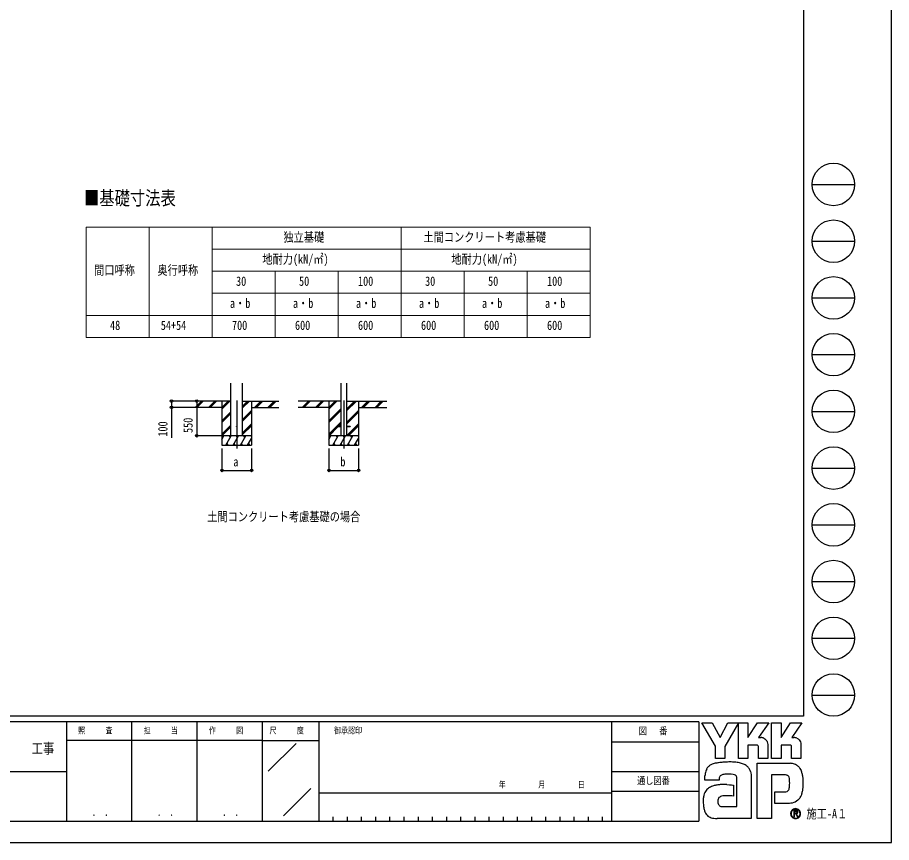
# Model space of a CAD drawing. Units: millimetres, scale not verified. Extents: x -18922 to 18922, y -13365 to 13365.
# Drawn here: x 5051 to 18922, y -13365 to -276 of the extents above; entities that cross this region are included whole.
import ezdxf
from ezdxf.enums import TextEntityAlignment as Align

# ---------------------------------------------------------------- set-up
doc = ezdxf.new("R2010")
doc.units = ezdxf.units.MM
doc.header["$LTSCALE"] = 70
doc.layers.add('0-1_TABLE1', color=7, linetype='Continuous', lineweight=18)
for name, color, linetype in [('0-2_USER1', 3, 'Continuous'), ('0-3_YKK_12', 2, 'Continuous'), ('0-4_YKK_13', 4, 'Continuous'), ('0-5_YKK_A1', 4, 'Continuous'), ('0-6_YKK_D', 6, 'Continuous'), ('0-7_YKK_ZWAK', 7, 'Continuous')]:
    doc.layers.add(name, color=color, linetype=linetype)
doc.styles.add('ＭＳ ゴシック', font='')
doc.styles.get('ＭＳ ゴシック').set_extended_font_data('MS Gothic')

msp = doc.modelspace()

# ---------------------------------------------------------------- linework, layer by layer
at = {"layer": '0-1_TABLE1'}
for p, q in [((6138.46, -3601.66), (14138.46, -3601.66)), ((6138.46, -3601.66), (6138.46, -5351.66)), ((7138.46, -3601.66), (7138.46, -5351.66)), ((8138.46, -3601.66), (8138.46, -5351.66)), ((11138.46, -3601.66), (11138.46, -5351.66)), ((8138.46, -3951.66), (14138.46, -3951.66)), ((8138.46, -4301.66), (14138.46, -4301.66)), ((9138.46, -4301.66), (9138.46, -5351.66)), ((10138.46, -4301.66), (10138.46, -5351.66)), ((12138.46, -4301.66), (12138.46, -5351.66)), ((13138.46, -4301.66), (13138.46, -5351.66)), ((8138.46, -4651.66), (14138.46, -4651.66)), ((6138.46, -5001.66), (14138.46, -5001.66)), ((6138.46, -5351.66), (14138.46, -5351.66))]:
    msp.add_line(p, q, dxfattribs=at)
msp.add_lwpolyline([(14138.46, -3601.66), (14138.46, -4301.66), (14138.46, -5351.66)], dxfattribs=at)
at = {"layer": '0-3_YKK_12'}
for p, q in [((8530.44, -6353.29), (8530.44, -7112.5)), ((10228.89, -6353.29), (10228.89, -7112.5))]:
    msp.add_line(p, q, dxfattribs=at)
at = {"layer": '0-4_YKK_13'}
for p, q in [((10128.89, -6758), (10128.89, -6767)), ((10128.89, -6758), (10183.69, -6758)), ((10128.89, -6767), (10183.69, -6767)), ((10274.09, -6758), (10328.89, -6758)), ((10274.09, -6767), (10328.89, -6767)), ((10328.89, -6758), (10328.89, -6767))]:
    msp.add_line(p, q, dxfattribs=at)
msp.add_circle((8530.44, -6762.5), 5, dxfattribs=at)
at = {"layer": '0-5_YKK_A1'}
for p, q in [((8436.69, -6912.5), (8436.69, -6077.15)), ((8624.19, -6912.5), (8624.19, -6077.15)), ((10183.69, -6077.15), (10183.69, -6912.5)), ((10274.09, -6077.15), (10274.09, -6912.5)), ((8436.69, -6362.5), (7804.48, -6362.5)), ((7871.17, -6461.1), (7969.77, -6362.5)), ((7883.91, -6462.5), (7983.91, -6362.5)), ((7898.05, -6462.5), (7998.05, -6362.5)), ((8083.3, -6461.1), (8181.9, -6362.5)), ((8096.04, -6462.5), (8196.04, -6362.5)), ((8110.18, -6462.5), (8210.19, -6362.5)), ((8295.44, -6362.5), (8295.44, -7062.5)), ((8295.44, -6489.38), (8422.32, -6362.5)), ((8295.44, -6475.24), (8408.17, -6362.5)), ((8295.44, -6461.1), (8394.03, -6362.5)), ((8624.19, -6469), (8730.69, -6362.5)), ((8624.19, -6454.86), (8716.54, -6362.5)), ((8624.19, -6440.71), (8702.4, -6362.5)), ((8624.19, -6362.5), (9196.05, -6362.5)), ((8765.44, -6362.5), (8765.44, -7062.5)), ((8814.53, -6462.5), (8914.53, -6362.5)), ((8828.67, -6462.5), (8928.67, -6362.5)), ((8842.82, -6462.5), (8942.82, -6362.5)), ((9026.66, -6462.5), (9126.67, -6362.5)), ((9040.81, -6462.5), (9140.81, -6362.5)), ((9054.95, -6462.5), (9154.95, -6362.5)), ((10183.69, -6362.5), (9502.94, -6362.5)), ((9569.63, -6461.1), (9668.23, -6362.5)), ((9582.37, -6462.5), (9682.37, -6362.5)), ((9596.51, -6462.5), (9696.51, -6362.5)), ((9781.76, -6461.1), (9880.36, -6362.5)), ((9794.5, -6462.5), (9894.5, -6362.5)), ((9808.64, -6462.5), (9908.64, -6362.5)), ((9993.89, -6362.5), (9993.89, -7062.5)), ((9993.89, -6489.38), (10120.78, -6362.5)), ((9993.89, -6475.24), (10106.63, -6362.5)), ((9993.89, -6461.1), (10092.49, -6362.5)), ((10274.09, -6517.55), (10429.14, -6362.5)), ((10274.09, -6503.41), (10415, -6362.5)), ((10274.09, -6489.26), (10400.86, -6362.5)), ((10274.09, -6362.5), (10912.1, -6362.5)), ((10463.89, -6362.5), (10463.89, -7062.5)), ((10512.99, -6462.5), (10612.99, -6362.5)), ((10527.13, -6462.5), (10627.13, -6362.5)), ((10541.28, -6462.5), (10641.28, -6362.5)), ((10725.12, -6462.5), (10825.12, -6362.5)), ((10739.27, -6462.5), (10839.27, -6362.5)), ((10753.41, -6462.5), (10853.41, -6362.5)), ((8295.44, -6462.5), (7804.48, -6462.5)), ((8624.19, -6652.84), (8765.44, -6511.6)), ((8765.44, -6462.5), (9196.05, -6462.5)), ((9993.89, -6462.5), (9502.94, -6462.5)), ((9993.89, -6673.23), (10183.69, -6483.43)), ((9993.89, -6687.37), (10183.69, -6497.57)), ((9993.89, -6701.51), (10183.69, -6511.71)), ((10274.09, -6701.39), (10463.89, -6511.6)), ((10463.89, -6462.5), (10912.1, -6462.5)), ((8295.44, -6673.23), (8436.69, -6531.98)), ((8295.44, -6687.37), (8436.69, -6546.12)), ((8295.44, -6701.51), (8436.69, -6560.26)), ((8624.19, -6666.99), (8765.44, -6525.74)), ((8624.19, -6681.13), (8765.44, -6539.88)), ((10274.09, -6715.54), (10463.89, -6525.74)), ((10274.09, -6729.68), (10463.89, -6539.88)), ((8295.44, -6885.36), (8436.69, -6744.11)), ((8295.44, -6899.5), (8436.69, -6758.25)), ((8296.58, -6912.5), (8436.69, -6772.39)), ((8624.19, -6864.97), (8765.44, -6723.73)), ((8624.19, -6879.12), (8765.44, -6737.87)), ((8624.19, -6893.26), (8765.44, -6752.01)), ((9993.89, -6885.36), (10183.69, -6695.56)), ((9993.89, -6899.5), (10128.89, -6764.5)), ((9995.04, -6912.5), (10140.54, -6767)), ((10135.4, -6758), (10183.69, -6709.7)), ((10149.54, -6758), (10183.69, -6723.84)), ((10275.12, -6912.5), (10463.89, -6723.73)), ((10289.26, -6912.5), (10463.89, -6737.87)), ((10303.4, -6912.5), (10463.89, -6752.01)), ((8765.44, -6912.5), (8295.44, -6912.5)), ((8295.44, -6968.67), (8327.86, -6912.5)), ((8312.86, -6938.48), (8297.86, -6912.5)), ((8356.73, -7062.5), (8443.33, -6912.5)), ((8428.33, -6938.48), (8413.33, -6912.5)), ((8472.2, -7062.5), (8558.8, -6912.5)), ((8543.8, -6938.48), (8528.8, -6912.5)), ((8587.67, -7062.5), (8674.27, -6912.5)), ((8659.27, -6938.48), (8644.27, -6912.5)), ((8765.44, -6922.36), (8759.74, -6912.5)), ((10463.89, -6912.5), (9993.89, -6912.5)), ((9993.89, -6968.67), (10026.32, -6912.5)), ((10011.32, -6938.48), (9996.32, -6912.5)), ((10055.19, -7062.5), (10141.79, -6912.5)), ((10126.79, -6938.48), (10111.79, -6912.5)), ((10170.66, -7062.5), (10257.26, -6912.5)), ((10242.26, -6938.48), (10227.26, -6912.5)), ((10286.13, -7062.5), (10372.73, -6912.5)), ((10357.73, -6938.48), (10342.73, -6912.5)), ((10463.89, -6922.36), (10458.2, -6912.5)), ((8295.44, -7062.5), (8765.44, -7062.5)), ((8371.73, -7036.52), (8386.73, -7062.5)), ((8487.2, -7036.52), (8502.2, -7062.5)), ((8602.67, -7036.52), (8617.67, -7062.5)), ((8703.14, -7062.5), (8765.44, -6954.6)), ((8718.14, -7036.52), (8733.14, -7062.5)), ((9993.89, -7062.5), (10463.89, -7062.5)), ((10070.19, -7036.52), (10085.19, -7062.5)), ((10185.66, -7036.52), (10200.66, -7062.5)), ((10301.13, -7036.52), (10316.13, -7062.5)), ((10401.6, -7062.5), (10463.89, -6954.6)), ((10416.6, -7036.52), (10431.6, -7062.5))]:
    msp.add_line(p, q, dxfattribs=at)
at = {"layer": '0-6_YKK_D'}
for p, q in [((7870.1, -6362.5), (7494.44, -6362.5)), ((8029.38, -6362.5), (7894.44, -6362.5)), ((7895.44, -6362.5), (7895.44, -6912.5)), ((7870.1, -6462.5), (7494.44, -6462.5)), ((8294.44, -6912.5), (7894.44, -6912.5)), ((8295.44, -7112.5), (8295.44, -7463.5)), ((8765.44, -7116.57), (8765.44, -7463.5)), ((9993.89, -7112.5), (9993.89, -7463.5)), ((10463.89, -7112.5), (10463.89, -7463.5)), ((8295.44, -7462.5), (8765.44, -7462.5)), ((9993.89, -7462.5), (10463.89, -7462.5))]:
    msp.add_line(p, q, dxfattribs=at)
msp.add_lwpolyline([(7495.44, -6362.5), (7495.44, -6462.5), (7495.44, -6946.2)], dxfattribs=at)
for centre in [(7495.44, -6362.5), (7895.44, -6362.5), (7495.44, -6462.5), (7895.44, -6912.5), (8295.44, -7462.5), (8765.44, -7462.5), (9993.89, -7462.5), (10463.89, -7462.5)]:
    msp.add_circle(centre, 19.12, dxfattribs=at)
at = {"layer": '0-7_YKK_ZWAK'}
for p, q in [((17527.59, 12487.5), (17527.59, -11362.5)), ((17662.59, -2925), (18337.59, -2925)), ((17662.59, -3825), (18337.59, -3825)), ((17662.59, -4725), (18337.59, -4725)), ((17662.59, -5625), (18337.59, -5625)), ((17662.59, -6525), (18337.59, -6525)), ((17662.59, -7425), (18337.59, -7425)), ((17662.59, -8325), (18337.59, -8325)), ((17662.59, -9225), (18337.59, -9225)), ((17662.59, -10125), (18337.59, -10125)), ((17662.59, -11025), (18337.59, -11025)), ((17527.59, -11362.5), (-17572.41, -11362.5)), ((5827.59, -11452.5), (-22.41, -11452.5)), ((6862.59, -11452.5), (6862.59, -13027.5)), ((7897.59, -11452.5), (7897.59, -13027.5)), ((8932.59, -11452.5), (8932.59, -13027.5)), ((9832.59, -11452.5), (8932.59, -11452.5)), ((14478.84, -11452.5), (9832.59, -11452.5)), ((9832.59, -11452.5), (9832.59, -13027.5)), ((14478.84, -11452.5), (14478.84, -13027.5)), ((15862.59, -11452.5), (14478.84, -11452.5)), ((15862.59, -11452.5), (15862.59, -13027.5)), ((8932.59, -11745), (5827.59, -11745)), ((8932.59, -11745), (9832.59, -11745)), ((14478.84, -11767.5), (15862.59, -11767.5)), ((9031.97, -12232.31), (9472.67, -11791.61)), ((-22.41, -12240), (5827.59, -12240)), ((14478.84, -12240), (15862.59, -12240)), ((9273.02, -12941.95), (9706.01, -12508.96)), ((9832.59, -12577.5), (14478.84, -12577.5)), ((15862.59, -12555), (14478.84, -12555)), ((-22.41, -13027.5), (5827.59, -13027.5)), ((5827.59, -13027.5), (8932.59, -13027.5)), ((8932.59, -13027.5), (9832.59, -13027.5)), ((9832.59, -13027.5), (14478.84, -13027.5)), ((10057.59, -12960), (10057.59, -13027.5)), ((10282.59, -12960), (10282.59, -13027.5)), ((10507.59, -12960), (10507.59, -13027.5)), ((10732.59, -12960), (10732.59, -13027.5)), ((10957.59, -12960), (10957.59, -13027.5)), ((11182.59, -12960), (11182.59, -13027.5)), ((11407.59, -12960), (11407.59, -13027.5)), ((11632.59, -12960), (11632.59, -13027.5)), ((11857.59, -12960), (11857.59, -13027.5)), ((12082.59, -12960), (12082.59, -13027.5)), ((12307.59, -12960), (12307.59, -13027.5)), ((12532.59, -12960), (12532.59, -13027.5)), ((12757.59, -12960), (12757.59, -13027.5)), ((12982.59, -12960), (12982.59, -13027.5)), ((13207.59, -12960), (13207.59, -13027.5)), ((13432.59, -12960), (13432.59, -13027.5)), ((13657.59, -12960), (13657.59, -13027.5)), ((13882.59, -12960), (13882.59, -13027.5)), ((14107.59, -12960), (14107.59, -13027.5)), ((14332.59, -12960), (14332.59, -13027.5)), ((14478.84, -13027.5), (15862.59, -13027.5)), ((17400.03, -12977.91), (17400.03, -12977.91))]:
    msp.add_line(p, q, dxfattribs=at)
for points in [[(-18922.5, -13365), (18922.5, -13365), (18922.5, 13365), (-18922.5, 13365)], [(15912.09, -11466), (16077.74, -11466), (16202.12, -11700.45), (16326.18, -11466), (16491.94, -11466), (16279.52, -11843.96), (16279.52, -12033.6), (16128.44, -12033.6), (16128.44, -11838.86)]]:
    msp.add_lwpolyline(points, close=True, dxfattribs=at)
for points in [[(8932.59, -11452.5), (5827.59, -11452.5), (5827.59, -13027.5)], [(16787.46, -11819.74), (16644.46, -11819.74), (16644.46, -12033.43), (16492.11, -12033.43), (16492.11, -11466), (16644.46, -11466), (16644.46, -11698.13), (16794.31, -11466), (16973.27, -11466), (16812.72, -11700.95), (16818.41, -11700.95), (16824.69, -11700.95), (16831.14, -11700.95), (16837.34, -11700.95), (16842.89, -11700.95), (16847.37, -11700.95), (16850.36, -11700.95), (16851.45, -11700.95)], [(17313.8, -11819.74), (17170.96, -11819.74), (17170.96, -12033.6), (17018.53, -12033.6), (17018.53, -11466), (17170.96, -11466), (17170.96, -11698.13), (17320.65, -11466), (17499.61, -11466), (17339.05, -11700.95), (17344.8, -11700.95), (17351.11, -11700.95), (17357.57, -11700.95), (17363.76, -11700.95), (17369.29, -11700.95), (17373.74, -11700.95), (17376.71, -11700.95), (17377.79, -11700.95)], [(16895.28, -11709.96), (16913.47, -11720.35), (16928.88, -11733.9), (16941.26, -11750.03), (16950.4, -11768.17), (16956.05, -11787.74), (16957.99, -11808.16), (16957.99, -12033.98), (16809.35, -12033.98), (16809.35, -11841.34)], [(17421.67, -11709.96), (17439.92, -11720.35), (17455.38, -11733.9), (17467.83, -11750.03), (17477.02, -11768.17), (17482.71, -11787.74), (17484.66, -11808.16), (17484.66, -12033.6), (17335.68, -12033.6), (17335.68, -11841.34)], [(17229.91, -12291.78), (17015.37, -12291.78), (17015.37, -12982.5), (16790.54, -12982.5), (16790.54, -12108.56), (17313.09, -12108.56)], [(17454.21, -12170.3), (17468.87, -12188.81), (17479.86, -12206.74), (17487.52, -12222.97)], [(16221.58, -12295.4), (16211.13, -12301.29), (16202.96, -12308.48), (16196.8, -12316.88), (16192.31, -12326.38), (16189.22, -12336.89), (16187.22, -12348.31), (16186.01, -12360.55), (16185.28, -12373.5), (15960.35, -12374.05), (15961.01, -12343.29), (15962.26, -12308.72)], [(16684.69, -12236.25), (16691.07, -12262.06), (16694.69, -12289.69), (16695.83, -12319.14), (16695.83, -12982.5), (16152.99, -12982.5)], [(16307.76, -12444.87), (16350.33, -12447.68), (16383.8, -12451.43), (16405.7, -12454.95), (16413.54, -12457.05), (16413.54, -12629.13), (16388.65, -12626.5), (16361.35, -12625.02), (16333.41, -12624.45), (16306.59, -12624.54), (16282.66, -12625.03), (16263.38, -12625.69), (16250.51, -12626.27), (16245.83, -12626.51), (16226.38, -12630.07), (16209.6, -12635.64), (16195.51, -12643.26), (16184.1, -12652.96), (16175.37, -12664.79), (16169.33, -12678.77), (16165.96, -12694.95), (16165.28, -12713.36), (16167.43, -12733.6), (16171.73, -12750.33), (16177.92, -12763.88), (16185.72, -12774.55), (16194.87, -12782.68), (16205.1, -12788.57), (16216.14, -12792.56), (16227.72, -12794.95), (16466.68, -12794.95), (16466.68, -12352.83), (16466.75, -12344.07), (16466.29, -12335.5), (16465.17, -12327.24), (16463.25, -12319.41), (16460.38, -12312.11), (16456.44, -12305.46), (16451.27, -12299.57), (16444.74, -12294.56)], [(16444.74, -12294.56), (16430.73, -12289.06), (16408.32, -12284.4), (16379.74, -12280.96), (16347.18, -12279.12), (16312.88, -12279.27), (16279.03, -12281.78)], [(17306.22, -12424.49), (17305.94, -12395.84), (17304.57, -12370.04), (17301.34, -12347.38), (17295.47, -12328.17)], [(17435.53, -12694.37), (17414.77, -12710.51), (17393.15, -12723.19), (17370.82, -12732.66), (17347.95, -12739.13), (17324.71, -12742.85), (17301.24, -12744.04), (17070.12, -12744.04), (17070.12, -12562.48), (17200.45, -12562.48), (17224.48, -12562.15), (17245.6, -12560.1), (17263.74, -12554.78)], [(17435.73, -12881.69), (17435.62, -12879.05), (17435.29, -12876.51), (17434.74, -12874.07), (17433.98, -12871.74), (17433.02, -12869.54), (17431.84, -12867.47), (17430.45, -12865.54), (17428.86, -12863.75), (17426.78, -12861.91), (17424.46, -12860.31), (17421.93, -12858.94), (17419.19, -12857.81), (17416.25, -12856.93), (17413.13, -12856.3), (17409.82, -12855.92), (17406.35, -12855.79), (17372.24, -12855.79), (17372.24, -12956.13), (17382.55, -12956.13), (17382.55, -12866.03), (17406.35, -12866.03), (17408.81, -12866.11), (17411.12, -12866.35), (17413.28, -12866.75), (17415.28, -12867.3), (17417.12, -12868), (17418.79, -12868.85), (17420.29, -12869.85), (17421.6, -12871)], [(17425.62, -12881.69), (17424.99, -12886.51), (17423.27, -12890.31), (17420.68, -12893.2), (17417.46, -12895.31), (17413.84, -12896.75), (17410.07, -12897.63), (17406.37, -12898.08), (17402.98, -12898.2), (17394.05, -12898.2), (17398.56, -12905.86), (17428.02, -12956.47), (17439.81, -12956.47), (17411.4, -12907.76), (17414.06, -12907.23), (17416.6, -12906.56), (17419.01, -12905.75), (17421.28, -12904.79), (17423.41, -12903.7), (17425.38, -12902.47), (17427.21, -12901.1), (17428.86, -12899.59)]]:
    msp.add_lwpolyline(points, dxfattribs=at)
for centre in [(18000.09, -2925), (18000.09, -3825), (18000.09, -4725), (18000.09, -5625), (18000.09, -6525), (18000.09, -7425), (18000.09, -8325), (18000.09, -9225), (18000.09, -10125), (18000.09, -11025)]:
    msp.add_circle(centre, 337.5, dxfattribs=at)
for centre, radius, start, end in [((16851.67, -11813.35), 112.4, 78.26798, 90.11215), ((16853.28, -11805.17), 104.06, 66.19963, 78.22058), ((17378, -11813.55), 112.6, 78.27851, 90.10826), ((17379.56, -11805.66), 104.55, 66.2483, 78.23226), ((16788.26, -11840.82), 21.09, 358.57817, 92.1683), ((17314.69, -11840.72), 21, 358.29941, 92.43455), ((16162.22, -12290.79), 196.11, 152.2125, 163.4865), ((16132.21, -12275.28), 162.33, 138.03852, 152.12015), ((16132.19, -12276.04), 162.82, 122.60463, 137.83438), ((16153.72, -12310.86), 203.75, 108.37421, 122.42809), ((16187.82, -12432.11), 329.63, 100.93159, 107.35499), ((16299.24, -12972.68), 881.54, 97.86054, 101.37938), ((16351.55, -13336.12), 1248.72, 94.90201, 97.9576), ((16355.11, -13365.2), 1278.01, 91.6169, 94.94971), ((16350.16, -13158.27), 1071.01, 87.51794, 91.66439), ((16364.07, -12859.99), 772.42, 81.92631, 87.59083), ((16405.14, -12578.54), 487.98, 73.67137, 82.05943), ((16466.07, -12374.63), 275.18, 60.60528, 73.9085), ((16491.01, -12324.89), 219.61, 52.17347, 59.90542), ((16513.32, -12296.02), 183.12, 43.55042, 52.14561), ((16525.6, -12284.14), 166.04, 34.48659, 43.50182), ((16525.69, -12283.89), 165.82, 25.58915, 34.43128), ((17304.55, -12348.96), 240.55, 78.73198, 87.96551), ((17311.6, -12312.89), 203.8, 69.03034, 78.69541), ((17318.18, -12295.35), 185.07, 59.39484, 68.9885), ((17321.22, -12290.01), 178.92, 50.3012, 59.3616), ((17320.11, -12291.27), 180.6, 42.05209, 50.28551), ((16370.12, -12332.06), 408.53, 171.55622, 176.72493), ((16231.68, -12311.4), 268.56, 163.48385, 171.57982), ((16280.96, -12436.33), 152.93, 102.4979, 112.84632), ((16310.55, -12563.97), 283.95, 96.37207, 102.75341), ((16510.94, -12290.8), 182.12, 17.43089, 25.54591), ((17231.14, -12402.05), 110.27, 77.94572, 90.63794), ((17240.72, -12357.07), 64.29, 60.20991, 77.92418), ((17246.94, -12345.39), 51.07, 39.8078, 59.75378), ((17238.21, -12352.07), 62.05, 22.65544, 39.38165), ((17230.91, -12342.65), 283.15, 14.76267, 25.00486), ((17057.26, -12389.98), 463.13, 7.9139, 14.95041), ((16883.8, -12415.2), 638.41, 2.54376, 8.01251), ((16157.77, -12701.58), 242.4, 112.58838, 120.58162), ((16186.47, -12770.54), 317.1, 106.61303, 112.59024), ((16231.61, -12922.26), 475.39, 99.87193, 106.59825), ((16256.9, -13064.73), 620.08, 94.78469, 99.91711), ((16269.21, -13206.47), 762.35, 90.80099, 94.81812), ((16271.08, -13312.01), 867.92, 87.57779, 90.82714), ((17066.24, -12450.41), 238.99, 347.14308, 355.40008), ((16794.91, -12427.09), 511.31, 355.2339, 0.29193), ((16812.76, -12422.26), 709.54, 352.8937, 357.82206), ((16784.38, -12420.43), 737.97, 357.76419, 2.60674), ((16240.42, -12693.13), 306.02, 164.97537, 174.56739), ((16166.06, -12673.3), 229.06, 153.89178, 164.94341), ((16132.18, -12657.01), 191.47, 142.04688, 153.80771), ((16125.64, -12652.33), 183.44, 130.60221, 141.94427), ((16136.44, -12665.31), 200.32, 120.60724, 130.53081), ((17242.74, -12507.43), 51.8, 293.91672, 314.09376), ((17235.67, -12501.19), 61.2, 314.78099, 333.92928), ((17190.22, -12479.12), 111.73, 334.00676, 347.34989), ((17326.62, -12552.42), 177.07, 326.23251, 339.61931), ((17160.32, -12488.03), 355.38, 339.22498, 347.31457), ((16961.17, -12441.57), 559.88, 347.15166, 352.97565), ((16371.6, -12705.69), 437.8, 174.55588, 182.47272), ((16616.24, -12701.84), 682.41, 181.90948, 187.89042), ((17285.53, -12525.24), 226.07, 311.57033, 318.66243), ((17259.36, -12502.29), 260.88, 318.67367, 325.29112), ((16329.12, -12742.23), 392.47, 187.80471, 196.36971), ((16177.52, -12787.01), 234.4, 196.3102, 208.20993), ((16111.51, -12822.14), 159.62, 208.29777, 223.35561), ((17400.16, -12906.85), 79.39, 90.09157, 179.92363), ((17399.66, -12906.6), 70.59, 134.8007, 180.12175), ((17399.87, -12906.2), 70.45, 89.86602, 135.149), ((17400.15, -12906.7), 79.23, 44.93442, 90.08536), ((17400.17, -12906.73), 70.99, 45.03108, 90.11509), ((17410.54, -12881.26), 15.09, 358.3894, 42.86139), ((17410.83, -12882.41), 24.9, 316.37674, 1.6565), ((17400.22, -12906.76), 70.97, 0.00643, 45.07115), ((17400.78, -12906.46), 78.62, 359.78949, 45.13288), ((16096.62, -12835.24), 139.8, 223.64205, 239.63663), ((16108.98, -12812.77), 165.44, 239.8785, 253.65355), ((16131.6, -12735.04), 246.4, 253.69102, 263.74909), ((16150.76, -12564.44), 418.07, 263.68487, 270.30455), ((17399.67, -12906.94), 78.9, 179.86065, 225.14399), ((17399.37, -12907.05), 70.3, 179.75513, 225.29722), ((17400.05, -12906.95), 79.16, 224.94536, 269.98445), ((17399.9, -12907.68), 70.22, 224.62822, 270.10973), ((17399.92, -12906.63), 71.27, 270.09072, 359.90926), ((17400.05, -12906.56), 79.55, 269.98802, 314.93777), ((17400.58, -12907.07), 78.81, 314.92572, 0.23508)]:
    msp.add_arc(centre, radius, start, end, dxfattribs=at)

# ---------------------------------------------------------------- texts
at = {"layer": '0-1_TABLE1', "style": 'ＭＳ ゴシック', "width": 0.8}
for s, p in [('独立基礎', (9271.26, -3877.91)), ('土間コンクリート考慮基礎', (11493.66, -3877.91)), ('地耐力(kN/㎡)', (8936.46, -4227.91)), ('地耐力(kN/㎡)', (11936.46, -4227.91)), ('間口呼称', (6265.86, -4402.91)), ('奥行呼称', (7271.26, -4402.91)), ('30', (8519.66, -4577.91)), ('50', (9519.66, -4577.91)), ('100', (10454.86, -4577.91)), ('30', (11519.66, -4577.91)), ('50', (12519.66, -4577.91)), ('100', (13454.86, -4577.91)), ('a・b', (8422.46, -4927.91)), ('a・b', (9422.46, -4927.91)), ('a・b', (10422.46, -4927.91)), ('a・b', (11422.46, -4927.91)), ('a・b', (12422.46, -4927.91)), ('a・b', (13422.46, -4927.91)), ('48', (6519.66, -5277.91)), ('54+54', (7325.26, -5277.91)), ('700', (8454.86, -5277.91)), ('600', (9454.86, -5277.91)), ('600', (10454.86, -5277.91)), ('600', (11454.86, -5277.91)), ('600', (12454.86, -5277.91)), ('600', (13454.86, -5277.91))]:
    msp.add_text(s, height=148.5, dxfattribs=at).set_placement(p, align=Align.BOTTOM_LEFT)
at = {"layer": '0-2_USER1', "style": 'ＭＳ ゴシック', "width": 0.8}
for s, height, p in [('■基礎寸法表', 222.7, (6106.06, -3318.76)), ('土間コンクリート考慮基礎の場合', 148.5, (8061.66, -8313.5))]:
    msp.add_text(s, height=height, dxfattribs=at).set_placement(p, align=Align.BOTTOM_LEFT)
at = {"layer": '0-6_YKK_D', "style": 'ＭＳ ゴシック', "width": 0.8}
for s, p in [('550', (7875.44, -6867.72)), ('100', (7475.44, -6926.2))]:
    msp.add_text(s, height=148.5, rotation=90, dxfattribs=at).set_placement(p, align=Align.BOTTOM_LEFT)
for s, p in [('a', (8476.44, -7442.5)), ('b', (10174.89, -7442.5))]:
    msp.add_text(s, height=148.5, dxfattribs=at).set_placement(p, align=Align.BOTTOM_LEFT)
at = {"layer": '0-7_YKK_ZWAK', "style": 'ＭＳ ゴシック', "width": 0.8}
for s, height, p in [('照     査', 98.97, (6013.89, -11666.25)), ('担     当', 98.97, (7052.49, -11666.25)), ('作     図', 98.97, (8087.49, -11666.25)), ('尺     度', 98.97, (9051.39, -11666.25)), ('御承認印', 98.97, (10076.12, -11666.25)), ('図\u3000 番', 115.5, (14910.31, -11688.75)), ('工事', 165, (5275.5, -12003.59)), ('通し図番', 115.5, (14885.11, -12476.25)), ('年        月        日', 98.97, (12689.58, -12524.47)), ('施工-A１', 148.5, (17572.59, -13027.5)), ('． ．', 116.6, (6232.5, -12979.58)), ('． ．', 116.6, (7267.5, -12979.58)), ('． ．', 116.6, (8302.5, -12979.58))]:
    msp.add_text(s, height=height, dxfattribs=at).set_placement(p, align=Align.BOTTOM_LEFT)

doc.saveas('drawing.dxf')
